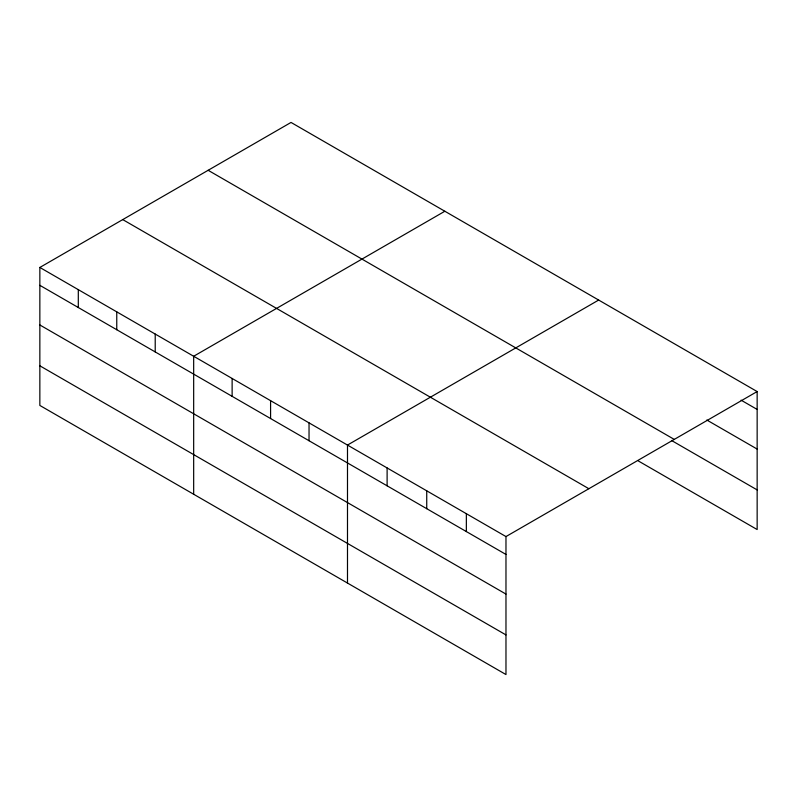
<?xml version="1.0" encoding="UTF-8"?>
<svg xmlns="http://www.w3.org/2000/svg" width="797" height="797" viewBox="0 0 797 797"><rect width="100%" height="100%" fill="white"/><g stroke="black" fill="none" stroke-linecap="round" stroke-linejoin="round"><path stroke-width="1.2" d="M505.975 594.084L505.975 536.57L39.85 267.453L39.85 405.444L505.975 674.561L505.975 594.084L39.85 324.967M638.287 460.925L757.15 529.547L757.15 391.556L291.025 122.439L39.85 267.453M444.846 211.245L193.671 356.259L193.671 494.25M598.667 300.051L347.492 445.065L347.492 583.065M505.975 536.57L757.15 391.556M741.09 400.164L757.15 409.429M706.819 420.019L757.15 449.07M208.137 170.289L674.262 439.406M671.482 440.452L757.15 489.906M122.738 219.593L588.863 488.71M39.85 285.326L505.975 554.443M39.85 365.803L505.975 634.92M466.355 513.696L466.355 531.569M426.734 490.822L426.734 508.695M387.113 467.939L387.113 485.821M309.037 422.868L309.037 440.741M270.582 400.662L270.582 418.545M232.126 378.465L232.126 396.338M155.216 334.063L155.216 351.935M116.76 311.856L116.76 329.739M78.305 289.65L78.305 307.532"/></g></svg>
